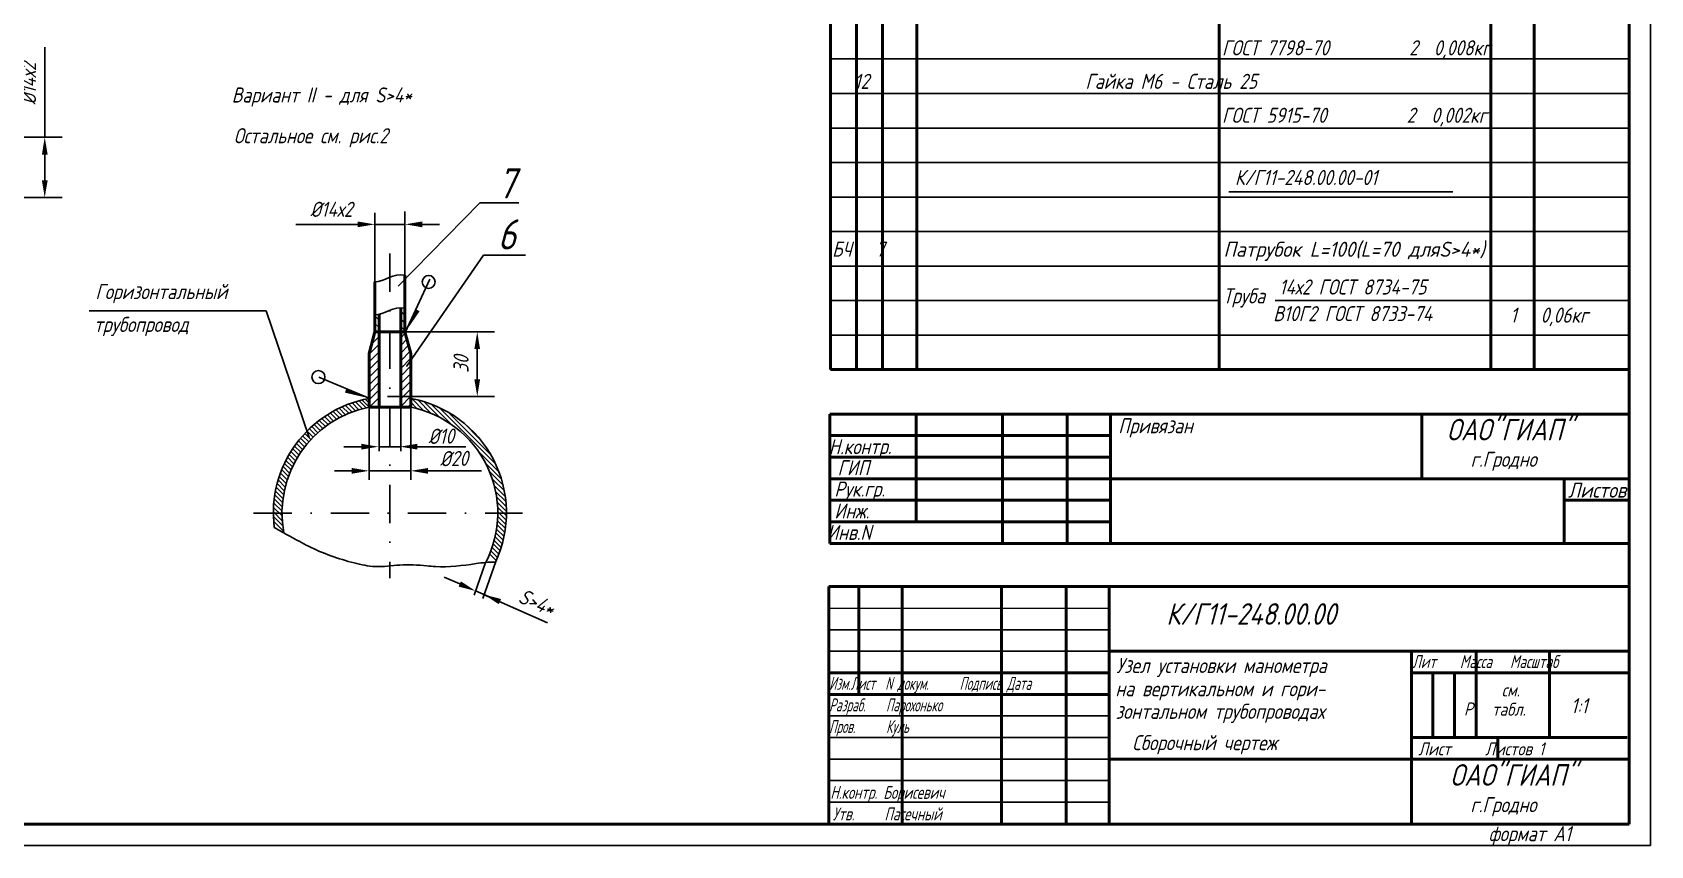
# Model space of a CAD drawing. Header units: inches. Extents: x 5621 to 6462, y 3850 to 4444.
# Drawn here: x 6087.2 to 6462.1, y 3850.1 to 4038.7 of the extents above; entities that cross this region are included whole.
import ezdxf
from ezdxf.enums import TextEntityAlignment as Align

# ---------------------------------------------------------------- set-up
doc = ezdxf.new("R2010")
doc.units = ezdxf.units.IN
doc.header["$LTSCALE"] = 0.7
doc.header["$MEASUREMENT"] = 0
doc.linetypes.add('DASHDOT', pattern=[25.4, 12.7, -6.35, 0, -6.35])
doc.styles.get("Standard").update_dxf_attribs({"font": 'romand.shx', "width": 0.8, "oblique": 15, "height": 3.5})
doc.dimstyles.get("Standard").update_dxf_attribs({"dimtxt": 3.5, "dimasz": 4, "dimexe": 4, "dimexo": 0, "dimgap": 2, "dimtad": 1, "dimdec": 0, "dimdsep": 46, "dimtxsty": 'Standard', "dimcen": 0.09, "dimadec": 0, "dimazin": 0, "dimtfac": 1, "dimtdec": 0, "dimtmove": 0, "dimatfit": 3, "dimfxl": 0.18, "dimtolj": 1, "dimtzin": 0, "dimlwd": 25, "dimlwe": 25, "dimarcsym": 0})
pattern_1 = [(45, (-6870.5241, 2392.3344), (-0.88388348, 0.88388348), [])]

# ---------------------------------------------------------------- blocks, each defined once
blk = doc.blocks.new('*D16')
at = {"color": 0, "lineweight": 25, "transparency": 16777216}
for p, q in [((6090.02, 4014.36), (6090.02, 4035.25)), ((6072.91, 4014.36), (6094.02, 4014.36)), ((6090.02, 4004.36), (6090.02, 4010.36)), ((6075.97, 4000.36), (6094.02, 4000.36))]:
    blk.add_line(p, q, dxfattribs=at)
for points in [[(6089.36, 4010.36), (6090.69, 4010.36), (6090.02, 4014.36)], [(6089.36, 4004.36), (6090.69, 4004.36), (6090.02, 4000.36)]]:
    blk.add_solid(points, dxfattribs=at)
at = {"layer": 'DEFPOINTS', "color": 0, "lineweight": 25, "transparency": 16777216}
for p in [(6072.91, 4014.36), (6090.02, 4014.36), (6075.97, 4000.36)]:
    blk.add_point(p, dxfattribs=at)
at = {"color": 0, "lineweight": 25, "transparency": 16777216, "insert": (6086.27, 4026.8), "char_height": 3.5, "attachment_point": 5, "rotation": 90}
blk.add_mtext('\\A1;%%C14х2', dxfattribs=at)

msp = doc.modelspace()

# ---------------------------------------------------------------- hatches: boundary and pattern name
at = {"lineweight": 25}
h = msp.add_hatch(dxfattribs=at)
h.set_pattern_fill('ANSI31', color=256, scale=10, angle=90, style=0)
h.set_pattern_definition([(135, (-6870.5241, 2392.3344), (-0.88388348, -0.88388348), [])])
edge = h.paths.add_edge_path()
edge.add_spline(control_points=[(6167.49, 3973.29), (6167.16, 3973.2), (6166.82, 3973.16), (6166.49, 3973.17)], knot_values=[16.89827, 16.89827, 16.89827, 16.89827, 19.106376, 19.106376, 19.106376, 19.106376], degree=3, periodic=0)
edge.add_line((6166.49, 3973.17), (6166.49, 3969.23))
edge.add_line((6166.49, 3969.23), (6167.49, 3969.23))
edge.add_line((6167.49, 3969.23), (6167.49, 3973.29))
edge = h.paths.add_edge_path()
edge.add_spline(control_points=[(6173.49, 3974.7), (6173.15, 3974.79), (6172.82, 3974.83), (6172.49, 3974.83)], knot_values=[29.152697, 29.152697, 29.152697, 29.152697, 30.972982, 30.972982, 30.972982, 30.972982], degree=3, periodic=0)
edge.add_line((6172.49, 3974.83), (6172.49, 3969.23))
edge.add_line((6172.49, 3969.23), (6173.49, 3969.23))
edge.add_line((6173.49, 3969.23), (6173.49, 3974.7))
h = msp.add_hatch(dxfattribs=at)
h.set_pattern_fill('ANSI31', color=256, scale=10, style=0)
h.set_pattern_definition(pattern_1)
h.paths.add_polyline_path([(6165.16, 3953.89), (6165.35, 3953.81), (6165.16, 3953.87), (6165.16, 3951.77), (6167.49, 3951.77), (6167.49, 3952.24), (6167.49, 3969.23), (6166.5, 3969.23), (6165.16, 3964.23)])
h.paths.add_polyline_path([(6172.49, 3954.24), (6174.83, 3954.24), (6174.83, 3964.23), (6173.6, 3968.85), (6173.22, 3969.23), (6172.49, 3969.23)])
h = msp.add_hatch(dxfattribs=at)
h.set_pattern_fill('ANSI31', color=256, scale=10, style=0)
h.set_pattern_definition(pattern_1)
h.paths.add_polyline_path([(6172.49, 3951.77), (6174.83, 3951.77), (6174.83, 3952.24), (6174.83, 3954.24), (6172.49, 3954.24)])

# ---------------------------------------------------------------- linework, layer by layer
for p, q in [((6462.1, 4444.11), (6462.1, 3850.11)), ((6173.52, 3969.12), (6179.21, 3981.44)), ((6165.35, 3953.81), (6153.51, 3958.77)), ((5621.1, 3850.11), (6462.1, 3850.11))]:
    msp.add_line(p, q)
at = {"lineweight": 50}
for p, q in [((6457.1, 4439.11), (6457.1, 3855.11)), ((6272.1, 4223.51), (6272.1, 3960.51)), ((6278.1, 4223.51), (6278.1, 3960.51)), ((6284.1, 4223.51), (6284.1, 3960.51)), ((6292.1, 4223.51), (6292.1, 3960.51)), ((6425.1, 4223.51), (6425.1, 3960.51)), ((6435.1, 4223.51), (6435.1, 3960.51)), ((6362.1, 4112.52), (6362.1, 3960.51)), ((6173.49, 3969.23), (6173.49, 3982.35)), ((6166.49, 3969.23), (6166.49, 3980.82)), ((6172.49, 3951.77), (6172.49, 3974.83)), ((6167.49, 3951.77), (6167.49, 3973.29)), ((6166.5, 3969.23), (6165.16, 3964.23)), ((6173.49, 3969.23), (6174.83, 3964.23)), ((6165.16, 3964.23), (6165.16, 3951.77)), ((6174.83, 3964.23), (6174.83, 3951.77)), ((6272.1, 3960.51), (6457.1, 3960.51)), ((6165.16, 3951.77), (6174.83, 3951.77)), ((6271.9, 3950.18), (6457.1, 3950.18)), ((6291.94, 3950.18), (6291.94, 3925.18)), ((6311.94, 3950.18), (6311.94, 3920.18)), ((6326.94, 3950.18), (6326.94, 3920.18)), ((6336.94, 3950.18), (6336.94, 3920.18)), ((6409.1, 3950.18), (6409.1, 3935.18)), ((6457.1, 3950.18), (6457.1, 3920.18)), ((6457.1, 3950.18), (6457.1, 3920.18)), ((6271.9, 3945.18), (6336.94, 3945.18)), ((6271.9, 3940.18), (6336.94, 3940.18)), ((6271.9, 3935.18), (6456.9, 3935.18)), ((6442.1, 3935.18), (6442.1, 3920.18)), ((6271.9, 3930.18), (6336.94, 3930.18)), ((6442.1, 3930.18), (6457.1, 3930.18)), ((6271.9, 3925.18), (6336.94, 3925.18)), ((6271.9, 3920.18), (6457.1, 3920.18)), ((6271.66, 3910.18), (6457.1, 3910.18)), ((6271.69, 3910.18), (6271.69, 3855.11)), ((6278.66, 3910.18), (6278.66, 3885.18)), ((6288.66, 3910.18), (6288.66, 3855.18)), ((6311.66, 3910.18), (6311.66, 3855.18)), ((6326.66, 3910.18), (6326.66, 3855.18)), ((6336.66, 3910.18), (6336.66, 3855.18)), ((6336.66, 3895.18), (6457.1, 3895.18)), ((6406.66, 3895.18), (6406.66, 3855.18)), ((6421.66, 3895.18), (6421.66, 3875.18)), ((6438.66, 3895.18), (6438.66, 3875.18)), ((6271.66, 3890.18), (6336.66, 3890.18)), ((6406.66, 3890.18), (6457.1, 3890.18)), ((6411.66, 3890.18), (6411.66, 3875.18)), ((6416.66, 3890.18), (6416.66, 3875.18)), ((6271.66, 3885.18), (6336.66, 3885.18)), ((6406.66, 3875.18), (6456.66, 3875.18)), ((6426.66, 3875.18), (6426.66, 3870.18)), ((6336.66, 3870.18), (6457.1, 3870.18)), ((5629.1, 3855.11), (6457.1, 3855.11))]:
    msp.add_line(p, q, dxfattribs=at)
at = {"lineweight": 25}
for p, q in [((6272.1, 4032.51), (6457.1, 4032.51)), ((6272.45, 4032.52), (6457.45, 4032.52)), ((6272.1, 4024.51), (6457.1, 4024.51)), ((6272.1, 4016.51), (6457.1, 4016.51)), ((6272.1, 4008.51), (6457.1, 4008.51)), ((6364.35, 4001.74), (6416.3, 4001.74)), ((6171.9, 3979.83), (6190.8, 3999.14)), ((6173.49, 3969.23), (6173.49, 3997.17)), ((6190.8, 3999.14), (6199.87, 3999.14)), ((6272.1, 4000.51), (6457.1, 4000.51)), ((6162.49, 3994.17), (6148.22, 3994.17)), ((6166.49, 3969.23), (6166.49, 3996.83)), ((6173.49, 3994.17), (6166.49, 3994.17)), ((6177.49, 3994.17), (6181.49, 3994.17)), ((6272.1, 3992.51), (6457.1, 3992.51)), ((6173.82, 3961.22), (6191.68, 3987.06)), ((6191.68, 3987.06), (6201.43, 3987.06)), ((6272.1, 3984.51), (6362.3, 3984.51)), ((6362.1, 3984.51), (6457.1, 3984.51)), ((6272.1, 3976.51), (6362.05, 3976.51)), ((6375.09, 3976.51), (6457.1, 3976.51)), ((6100.35, 3974.14), (6141.31, 3974.14)), ((6141.31, 3974.14), (6151.31, 3944.76)), ((6169.99, 3969.23), (6194.23, 3969.23)), ((6173.6, 3968.85), (6173.22, 3969.23)), ((6272.1, 3968.51), (6457.1, 3968.51)), ((6190.23, 3958.24), (6190.23, 3965.23)), ((6161.23, 3950.66), (6159.69, 3952.2)), ((6162.01, 3950.93), (6160.45, 3952.5)), ((6162.82, 3951.19), (6161.23, 3952.78)), ((6163.64, 3951.42), (6162.03, 3953.04)), ((6164.5, 3951.63), (6162.85, 3953.28)), ((6165.15, 3951.81), (6163.5, 3953.45)), ((6165.16, 3952.69), (6164.23, 3953.62)), ((6165.16, 3952.24), (6165.16, 3934.94)), ((6167.49, 3954.23), (6167.49, 3953.23)), ((6167.49, 3952.24), (6167.49, 3941.6)), ((6169.47, 3954.24), (6194.23, 3954.24)), ((6172.49, 3954.23), (6172.49, 3951.77)), ((6172.52, 3952.24), (6172.49, 3952.27)), ((6172.49, 3952.24), (6172.49, 3941.6)), ((6176.33, 3951.43), (6174.83, 3952.92)), ((6174.83, 3952.24), (6174.83, 3934.94)), ((6177.89, 3950.96), (6175.1, 3953.76)), ((6179.59, 3950.33), (6176.46, 3953.46)), ((6181.58, 3949.39), (6177.93, 3953.05)), ((6184.28, 3947.76), (6179.54, 3952.5)), ((6154.45, 3946.83), (6153.03, 3948.25)), ((6155.05, 3947.29), (6153.62, 3948.71)), ((6155.67, 3947.73), (6154.23, 3949.17)), ((6156.3, 3948.16), (6154.86, 3949.6)), ((6156.95, 3948.57), (6155.5, 3950.02)), ((6157.62, 3948.96), (6156.16, 3950.43)), ((6158.3, 3949.34), (6156.83, 3950.81)), ((6159, 3949.7), (6157.52, 3951.19)), ((6159.73, 3950.04), (6158.22, 3951.54)), ((6160.47, 3950.36), (6158.95, 3951.88)), ((6194.48, 3938.62), (6181.37, 3951.73)), ((6193.32, 3940.84), (6183.59, 3950.57)), ((6150.71, 3943.15), (6149.29, 3944.57)), ((6151.19, 3943.72), (6149.78, 3945.14)), ((6151.7, 3944.28), (6150.28, 3945.69)), ((6152.22, 3944.82), (6150.8, 3946.23)), ((6152.75, 3945.34), (6151.34, 3946.76)), ((6153.3, 3945.85), (6151.89, 3947.27)), ((6153.87, 3946.35), (6152.45, 3947.77)), ((6190.94, 3944.28), (6187.03, 3948.19)), ((6148.13, 3939.36), (6146.66, 3940.83)), ((6148.51, 3940.04), (6147.06, 3941.49)), ((6148.92, 3940.69), (6147.47, 3942.14)), ((6149.34, 3941.33), (6147.9, 3942.77)), ((6149.78, 3941.95), (6148.35, 3943.38)), ((6150.23, 3942.56), (6148.81, 3943.98)), ((6163.35, 3942.62), (6159.35, 3942.62)), ((6167.35, 3942.62), (6172.35, 3942.62)), ((6176.35, 3942.62), (6187.56, 3942.62)), ((6195.25, 3936.79), (6190.51, 3941.53)), ((6146.47, 3935.71), (6144.92, 3937.26)), ((6146.76, 3936.48), (6145.23, 3938.01)), ((6147.08, 3937.23), (6145.57, 3938.74)), ((6147.41, 3937.96), (6145.91, 3939.45)), ((6147.76, 3938.67), (6146.28, 3940.15)), ((6161.16, 3937.02), (6157.16, 3937.02)), ((6165.16, 3937.02), (6174.83, 3937.02)), ((6178.83, 3937.02), (6191.22, 3937.02)), ((6195.8, 3935.17), (6192.15, 3938.83)), ((6145.36, 3931.52), (6143.66, 3933.22)), ((6145.53, 3932.41), (6143.87, 3934.07)), ((6145.73, 3933.27), (6144.1, 3934.9)), ((6145.96, 3934.11), (6144.36, 3935.71)), ((6146.2, 3934.92), (6144.63, 3936.5)), ((6196.21, 3933.71), (6193.08, 3936.84)), ((6196.51, 3932.35), (6193.71, 3935.14)), ((6196.72, 3931.07), (6194.16, 3933.63)), ((6145, 3927.64), (6143.09, 3929.55)), ((6145.03, 3928.67), (6143.19, 3930.51)), ((6145.11, 3929.65), (6143.32, 3931.44)), ((6145.22, 3930.6), (6143.48, 3932.34)), ((6196.87, 3929.87), (6194.49, 3932.25)), ((6196.95, 3928.72), (6194.72, 3930.96)), ((6196.99, 3927.62), (6194.87, 3929.74)), ((6145.06, 3925.46), (6143, 3927.52)), ((6145.17, 3924.29), (6143.01, 3926.45)), ((6145, 3926.58), (6143.03, 3928.55)), ((6196.99, 3926.57), (6194.96, 3928.59)), ((6196.86, 3924.57), (6194.98, 3926.45)), ((6196.94, 3925.55), (6194.99, 3927.5)), ((6145.35, 3923.05), (6143.06, 3925.34)), ((6196.25, 3920.94), (6194.56, 3922.62)), ((6196.44, 3921.81), (6194.72, 3923.53)), ((6196.61, 3922.7), (6194.84, 3924.47)), ((6196.75, 3923.62), (6194.93, 3925.44)), ((6194.95, 3916.94), (6193.41, 3918.48)), ((6195.25, 3917.7), (6193.69, 3919.26)), ((6195.53, 3918.48), (6193.94, 3920.06)), ((6195.79, 3919.28), (6194.17, 3920.89)), ((6196.03, 3920.1), (6194.38, 3921.75)), ((6192.18, 3915.78), (6189.52, 3908.2)), ((6194.55, 3915.98), (6191.56, 3907.45)), ((6194.63, 3916.19), (6193.11, 3917.72)), ((6186.18, 3910.78), (6182.53, 3912.39)), ((6189.84, 3909.16), (6193.52, 3907.54)), ((6191.85, 3908.27), (6206.49, 3901.8)), ((6271.66, 3900.18), (6336.66, 3900.18)), ((6271.66, 3895.18), (6336.66, 3895.18)), ((6271.66, 3880.18), (6336.66, 3880.18)), ((6271.66, 3875.18), (6336.66, 3875.18)), ((6271.66, 3870.18), (6336.66, 3870.18)), ((6271.66, 3865.18), (6336.66, 3865.18)), ((6271.66, 3860.18), (6336.66, 3860.18))]:
    msp.add_line(p, q, dxfattribs=at)
at = {"linetype": 'DASHDOT'}
for p, q in [((6169.99, 3987.44), (6169.99, 3912.17)), ((6138.4, 3927.24), (6200.7, 3927.24))]:
    msp.add_line(p, q, dxfattribs=at)
at = {"linetype": 'Continuous', "lineweight": 50}
msp.add_line((6166.49, 3969.23), (6173.49, 3969.23), dxfattribs=at)
at = {"color": 0, "linetype": 'Continuous', "lineweight": 50}
msp.add_line((6271.9, 3920.18), (6271.9, 3950.18), dxfattribs=at)
at = {"lineweight": 15}
msp.add_line((6271.66, 3905.18), (6336.66, 3905.18), dxfattribs=at)
for points in [[(6173.52, 3969.12, 0, 1, 0), (6176.43, 3974.26, 1, 1, 0)], [(6165.35, 3953.81, 0, 1, 0), (6159.74, 3955.63, 1, 1, 0)]]:
    msp.add_lwpolyline(points, format="xyseb")
for centre in [(6178.97, 3980.82), (6153.44, 3958.75)]:
    msp.add_circle(centre, 1.5)
at = {"lineweight": 25}
for radius, start, end in [(27, 100.3187, 187.194), (27, 335.0995, 79.6739), (25, 101.1544, 190.6441), (25, 332.7184, 78.8376)]:
    msp.add_arc((6169.99, 3927.24), radius, start, end, dxfattribs=at)
for points in [[(6166.49, 3980.82), (6168.59, 3980.73), (6170.87, 3983.04), (6173.49, 3982.35)], [(6166.49, 3973.17), (6168.59, 3973.09), (6170.87, 3975.4), (6173.49, 3974.7)]]:
    msp.add_open_spline(points, degree=3, dxfattribs=at)
msp.add_open_spline([(6143.21, 3923.86), (6144.39, 3923.19), (6147.04, 3921.74), (6152.93, 3918.41), (6159.62, 3916.06), (6166.84, 3914.48), (6172.47, 3915.38), (6177.13, 3915.14), (6183, 3914.55), (6188.31, 3915.25), (6192.98, 3915.93), (6194.48, 3915.87)], degree=3, knots=[53.319453, 53.319453, 53.319453, 53.319453, 61.456959, 71.378792, 93.914273, 103.80289, 115.247762, 127.685544, 131.731908, 150.597687, 159.672996, 159.672996, 159.672996, 159.672996], dxfattribs=at)
for points in [[(6162.49, 3993.5), (6162.49, 3994.84), (6166.49, 3994.17)], [(6177.49, 3993.5), (6177.49, 3994.84), (6173.49, 3994.17)], [(6189.56, 3965.23), (6190.89, 3965.23), (6190.23, 3969.23)], [(6189.56, 3958.24), (6190.89, 3958.24), (6190.23, 3954.24)], [(6163.35, 3941.95), (6163.35, 3943.29), (6167.35, 3942.62)], [(6176.35, 3941.95), (6176.35, 3943.29), (6172.35, 3942.62)], [(6161.16, 3936.35), (6161.16, 3937.68), (6165.16, 3937.02)], [(6178.83, 3936.35), (6178.83, 3937.68), (6174.83, 3937.02)], [(6185.92, 3910.17), (6186.45, 3911.39), (6189.84, 3909.16)], [(6195.22, 3906.09), (6195.76, 3907.3), (6191.83, 3908.31)]]:
    msp.add_solid(points, dxfattribs=at)

# ---------------------------------------------------------------- texts
at = {"linetype": 'Continuous', "lineweight": 25, "oblique": 15, "width": 0.8}
msp.add_text('Остальное см. рис.2', height=3.5, dxfattribs=at).set_placement((6133.82, 4012.97))
at = {"lineweight": 25, "oblique": 15, "width": 0.65704}
msp.add_text('Патрубок L=100(L=70 дляS>4*)', height=3.5, dxfattribs=at).set_placement((6363.12, 3986.64), (6423.68, 3986.64), align=Align.FIT)
at = {"color": 0, "linetype": 'Continuous', "lineweight": 25, "oblique": 15, "width": 0.8}
for s, p in [('Привязан', (6338.75, 3945.72)), ('ГИП', (6273.71, 3935.99)), ('Рук.гр.', (6272.97, 3931.04)), ('Инж.', (6272.97, 3925.97)), (' Инв.N', (6269.44, 3921))]:
    msp.add_text(s, height=3.5, dxfattribs=at).set_placement(p)
msp.add_text('Н.контр.', height=3.5, rotation=0.3236, dxfattribs=at).set_placement((6271.7, 3940.85))
at = {"color": 0, "linetype": 'Continuous', "lineweight": 25, "oblique": 15, "width": 0.626739}
msp.add_text('Листов', height=3.5, dxfattribs=at).set_placement((6442.96, 3930.8), (6456.43, 3930.8), align=Align.FIT)
at = {"lineweight": 25, "oblique": 15, "width": 0.8}
msp.add_text('1:1', height=3.5, dxfattribs=at).set_placement((6443.62, 3880.8))
at = {"lineweight": 25, "attachment_point": 1}
for s, insert, char_height, width in [('     ГОСТ 7798-70          2  0,008кг', (6353.51, 4036.85), 3.5, 105.0633), ('        12                           Гайка М6 - Сталь 25', (6262.7, 4029.08), 3.5, 194.5554), ('Вариант II - для S>4*', (6133.34, 4025.92), 3.5, 62.4197), ('     ГОСТ 5915-70          2  0,002кг', (6353.51, 4021.21), 3.5, 105.0633), ('К/Г11-248.00.00-01', (6365.78, 4006.78), 3.5, 72.9349), ('БЧ   7                                ', (6272.45, 3990.18), 3.5, 191.907), ('Горизонтальный ', (6101.75, 3980.33), 3.5, 77.5752), ('Труба', (6363.02, 3979.34), 3.5, 36.5786), ('14х2 ГОСТ 8734-75', (6376.02, 3981.39), 3.5, 73.1572), ('В10Г2 ГОСТ 8733-74', (6374.65, 3975.22), 3.5, 72.5735), ('1   0,06кг', (6429.58, 3974.87), 3.5, 33.2304), ('трубопровод', (6101.42, 3972.71), 3.5, 77.5752), ('г.Гродно', (6420.4, 3941.45), 3.5, 35.0627), ('{\\W0.7;Лит    Масса   Масштаб}', (6406.85, 3894.29), 3, 48.3624), ('{\\W0.6; Изм.Лист  N докум.      Подпись Дата\\P Разраб.    Парохонько\\P Пров.      Куль}', (6270.58, 3889.23), 3, 75.9719), ('см.', (6427.59, 3887.69), 3, 4.7355), ('Р', (6418.86, 3883.31), 3, 4.7355), ('табл.', (6425.34, 3883.23), 3, 4.7355), ('Лист     Листов 1', (6408.26, 3874.05), 3, 49.4707), ('{\\W0.7; Н.контр. Борисевич}', (6270.64, 3863.96), 3, 40.546), ('{\\W0.7;Утв.     Пасечный}', (6272.58, 3858.97), 3, 39.2217), ('г.Гродно', (6420.35, 3861.36), 3.5, 35.0627), ('формат А1', (6424.56, 3854.64), 3.5, 32.7454)]:
    msp.add_mtext(s, dxfattribs=dict(at, insert=insert, char_height=char_height, width=width))
at = {"lineweight": 35, "attachment_point": 1}
for s, insert, char_height, width in [('7', (6194.96, 4007.18), 7, 25.8231), ('6', (6194.96, 3995.34), 7, 25.8231), ('ОАО"ГИАП"', (6414.87, 3949.07), 5, 36.171), ('К/Г11-248.00.00 ', (6349.88, 3906.33), 5, 116.2188), ('Узел установки манометра', (6338.31, 3893.64), 3.5, 67.1383), ('на вертикальном и гори-', (6338.09, 3888.24), 3.5, 67.3555), ('зонтальном трубопроводах', (6338.15, 3883), 3.5, 70.996), (' Сборочный чертеж', (6340.14, 3875.74), 3.5, 67.3555), ('ОАО"ГИАП"', (6415.65, 3869), 5, 36.171)]:
    msp.add_mtext(s, dxfattribs=dict(at, insert=insert, char_height=char_height, width=width))
at = {"lineweight": 25, "insert": (6156.42, 3997.65), "char_height": 3.5, "attachment_point": 5}
msp.add_mtext('\\A1;%%C14х2', dxfattribs=at)
at = {"lineweight": 25, "char_height": 3.5, "attachment_point": 5}
for s, insert, rotation in [('\\A1;30', (6186.48, 3961.74), 90), ('\\A1;%%C10', (6181.87, 3945.04), 0.993), ('\\A1;%%C20', (6184.85, 3939.87), 0.993), ('S>4*', (6204.02, 3906.53), 336.1619)]:
    msp.add_mtext(s, dxfattribs=dict(at, insert=insert, rotation=rotation))

# ---------------------------------------------------------------- dimensions: what is measured, and where the dimension line sits
at = {"lineweight": 25}
dim = msp.add_linear_dim(base=(6090.02, 4014.36), p1=(6075.97, 4000.36), p2=(6072.91, 4014.36), angle=90, text='%%C14х2', dimstyle='Standard', dxfattribs=at)
dim.commit()
dim.dimension.update_dxf_attribs({"geometry": '*D16', "text_midpoint": (6086.27, 4026.8)})

doc.saveas('drawing.dxf')
